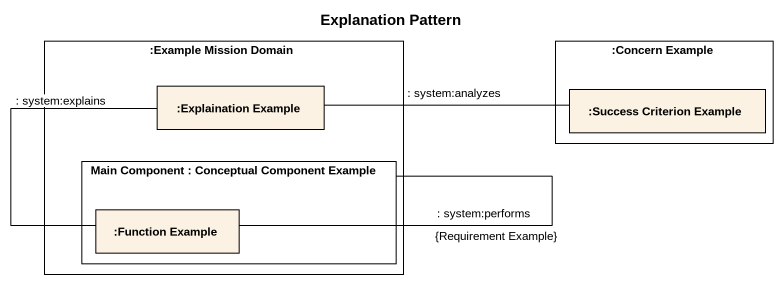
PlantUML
@startuml
title Explanation Pattern
rectangle ":Example Mission Domain" as Example_Mission_Domain {
  rectangle ":Explaination Example" as Explaination_Example
  rectangle "Main Component : Conceptual Component Example" as Main_Component {
    rectangle ":Function Example" as Function_Example
  }
}
rectangle ":Concern Example" as Concern_Example {
  rectangle ":Success Criterion Example" as Success_Criterion_Example
}
Explaination_Example -right- Success_Criterion_Example : : system:analyzes
Explaination_Example -- Function_Example : : system:explains
Main_Component -left- Function_Example : : system:performs\n{Requirement Example}
@enduml
